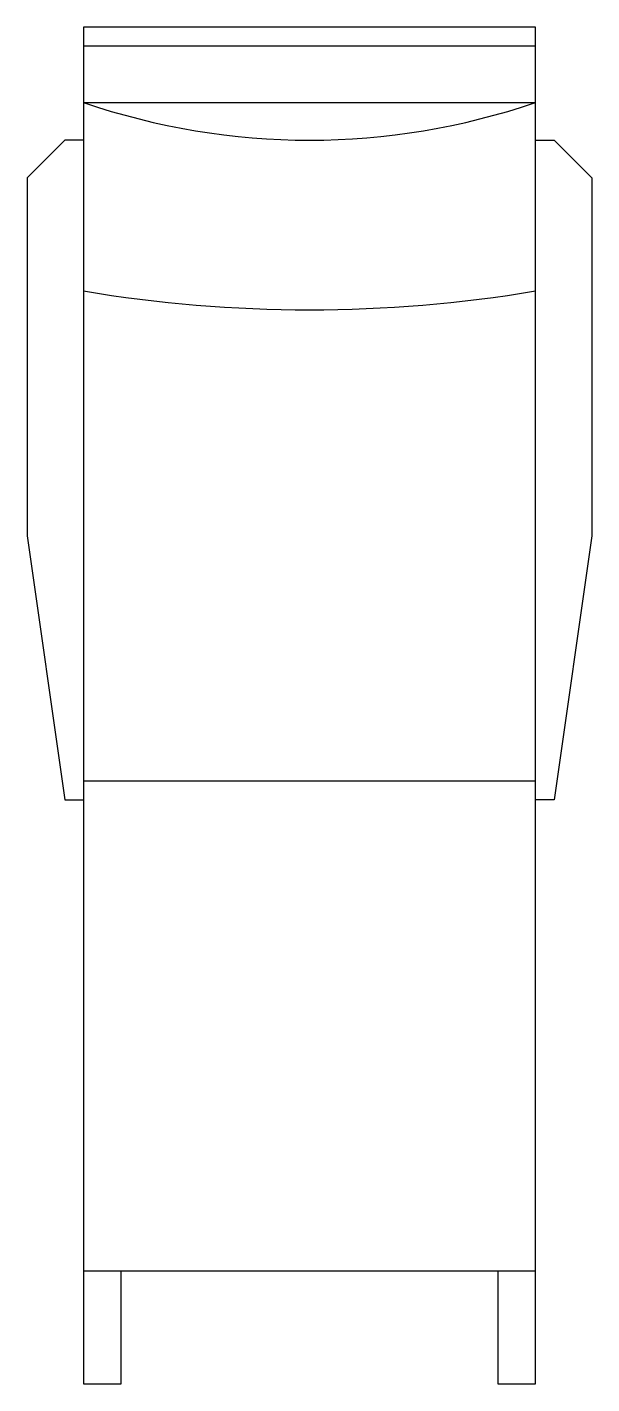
# Model space of a CAD drawing. Extents: x -15 to 15, y -36 to 36.
import ezdxf

# ---------------------------------------------------------------- set-up
doc = ezdxf.new("R2010")
doc.units = 0
doc.header["$MEASUREMENT"] = 0
doc.layers.get('0').update_dxf_attribs({"linetype": 'CONTINUOUS'})

msp = doc.modelspace()

# ---------------------------------------------------------------- linework, layer by layer
at = {"linetype": 'CONTINUOUS'}
for p, q in [((-12, 35.999995), (-12, -35.999995)), ((12, 35.999995), (-12, 35.999995)), ((12, -35.999995), (12, 35.999995)), ((-12, 34.999995), (12, 34.999995)), ((-12, 31.999995), (12, 31.999995)), ((-13, 29.999995), (-15, 27.999995)), ((-12, 29.999995), (-13, 29.999995)), ((12, 29.999995), (13, 29.999995)), ((13, 29.999995), (15, 27.999995)), ((-15, 27.999995), (-15, 8.999995)), ((15, 27.999995), (15, 8.999995)), ((-15, 8.999995), (-13, -5.000005)), ((15, 8.999995), (13, -5.000005)), ((-12, -4.000005), (12, -4.000005)), ((-13, -5.000005), (-12, -5.000005)), ((13, -5.000005), (12, -5.000005)), ((-12, -29.999995), (12, -29.999995)), ((-10, -35.999995), (-10, -29.999995)), ((10, -29.999995), (10, -35.999995)), ((-12, -35.999995), (-10, -35.999995)), ((10, -35.999995), (12, -35.999995))]:
    msp.add_line(p, q, dxfattribs=at)
for centre, radius, start, end in [((0, 66.999995), 37, 251.0753, 288.9247), ((0, 93.499992), 72.5, 260.4727, 279.5273)]:
    msp.add_arc(centre, radius, start, end, dxfattribs=at)

doc.saveas('drawing.dxf')
